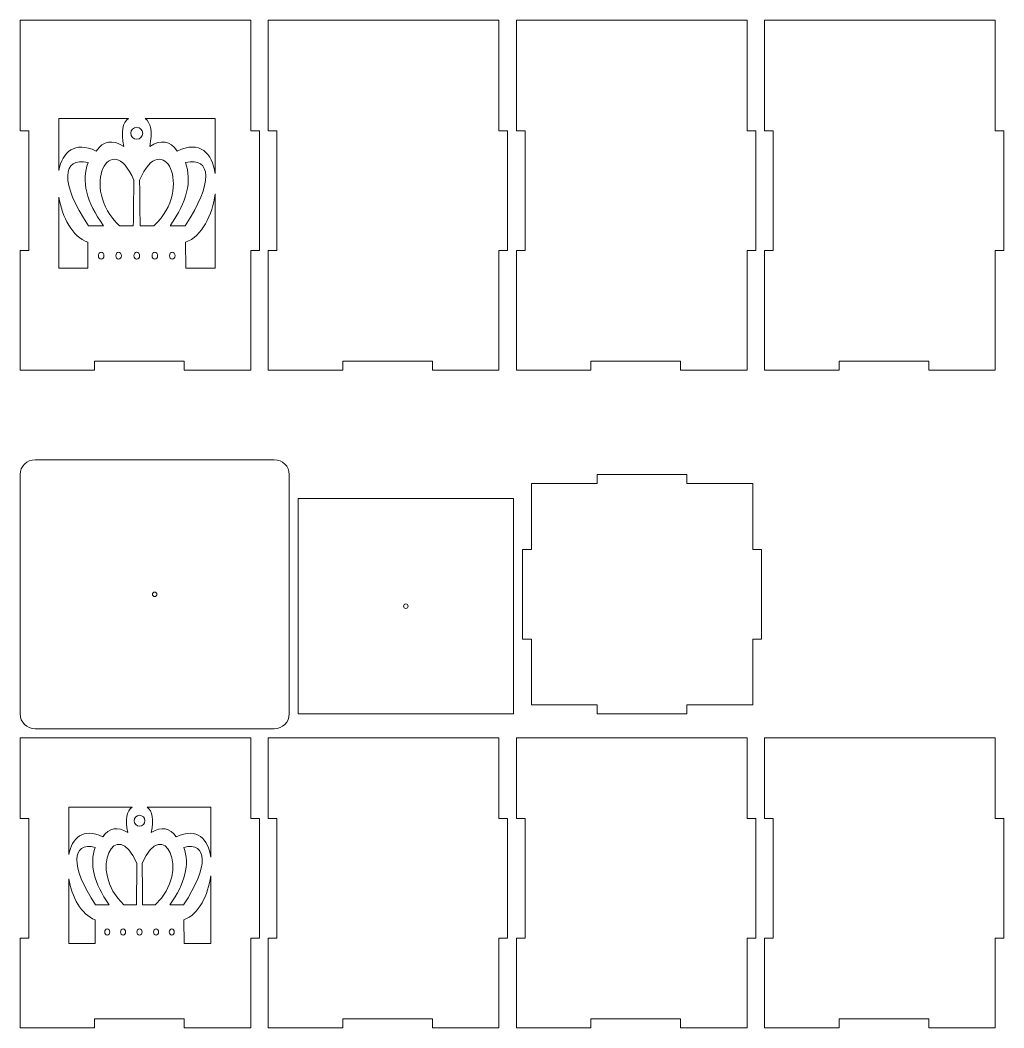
# Model space of a CAD drawing. Header units: millimetres. Extents: x -1460 to 1460, y -777 to 775.
# Drawn here: x 447.9 to 776.9, y 85.1 to 422.1 of the extents above; entities that cross this region are included whole.
import ezdxf

# ---------------------------------------------------------------- set-up
doc = ezdxf.new("R2010")
doc.units = ezdxf.units.MM
doc.header["$MEASUREMENT"] = 0
doc.layers.add('Camada 1', color=7, linetype='Continuous')

msp = doc.modelspace()

# ---------------------------------------------------------------- linework, layer by layer
at = {"layer": 'Camada 1', "color": 250, "lineweight": 20}
for points, knots in [([(447.8943, 305.1068), (447.8943, 305.1068), (472.7817, 305.1068), (472.7817, 305.1068), (472.7817, 305.1068), (472.7817, 305.1068), (472.7817, 308.1068), (472.7817, 308.1068), (472.7817, 308.1068), (472.7817, 308.1068), (502.7816, 308.1068), (502.7816, 308.1068), (502.7816, 308.1068), (502.7816, 308.1068), (502.7816, 305.1068), (502.7816, 305.1068), (502.7816, 305.1068), (502.7816, 305.1068), (525.0067, 305.1068), (525.0067, 305.1068), (525.0067, 305.1068), (525.0067, 305.1068), (525.0067, 345.1068), (525.0067, 345.1068), (525.0067, 345.1068), (525.0067, 345.1068), (527.8942, 345.1068), (527.8942, 345.1068), (527.8942, 345.1068), (527.8942, 345.1068), (527.8942, 385.1067), (527.8942, 385.1067), (527.8942, 385.1067), (527.8942, 385.1067), (525.0067, 385.1067), (525.0067, 385.1067), (525.0067, 385.1067), (525.0067, 385.1067), (525.0067, 422.1067), (525.0067, 422.1067), (525.0067, 422.1067), (525.0067, 422.1067), (447.8943, 422.1067), (447.8943, 422.1067), (447.8943, 422.1067), (447.8943, 422.1067), (447.8943, 385.1067), (447.8943, 385.1067), (447.8943, 385.1067), (447.8943, 385.1067), (450.7818, 385.1067), (450.7818, 385.1067), (450.7818, 385.1067), (450.7818, 385.1067), (450.7818, 345.1068), (450.7818, 345.1068), (450.7818, 345.1068), (450.7818, 345.1068), (447.8943, 345.1068), (447.8943, 345.1068), (447.8943, 345.1068), (447.8943, 345.1068), (447.8943, 305.1068), (447.8943, 305.1068)], [0, 0, 0, 0, 0.05882353, 0.05882353, 0.05882353, 0.05882353, 0.11764706, 0.11764706, 0.11764706, 0.11764706, 0.17647059, 0.17647059, 0.17647059, 0.17647059, 0.23529412, 0.23529412, 0.23529412, 0.23529412, 0.29411765, 0.29411765, 0.29411765, 0.29411765, 0.35294118, 0.35294118, 0.35294118, 0.35294118, 0.41176471, 0.41176471, 0.41176471, 0.41176471, 0.47058824, 0.47058824, 0.47058824, 0.47058824, 0.52941176, 0.52941176, 0.52941176, 0.52941176, 0.58823529, 0.58823529, 0.58823529, 0.58823529, 0.64705882, 0.64705882, 0.64705882, 0.64705882, 0.70588235, 0.70588235, 0.70588235, 0.70588235, 0.76470588, 0.76470588, 0.76470588, 0.76470588, 0.82352941, 0.82352941, 0.82352941, 0.82352941, 0.88235294, 0.88235294, 0.88235294, 0.88235294, 1, 1, 1, 1]), ([(530.8942, 305.1068), (530.8942, 305.1068), (555.7816, 305.1068), (555.7816, 305.1068), (555.7816, 305.1068), (555.7816, 305.1068), (555.7816, 308.1068), (555.7816, 308.1068), (555.7816, 308.1068), (555.7816, 308.1068), (585.7815, 308.1068), (585.7815, 308.1068), (585.7815, 308.1068), (585.7815, 308.1068), (585.7815, 305.1068), (585.7815, 305.1068), (585.7815, 305.1068), (585.7815, 305.1068), (608.0066, 305.1068), (608.0066, 305.1068), (608.0066, 305.1068), (608.0066, 305.1068), (608.0066, 345.1068), (608.0066, 345.1068), (608.0066, 345.1068), (608.0066, 345.1068), (610.8941, 345.1068), (610.8941, 345.1068), (610.8941, 345.1068), (610.8941, 345.1068), (610.8941, 385.1067), (610.8941, 385.1067), (610.8941, 385.1067), (610.8941, 385.1067), (608.0066, 385.1067), (608.0066, 385.1067), (608.0066, 385.1067), (608.0066, 385.1067), (608.0066, 422.1067), (608.0066, 422.1067), (608.0066, 422.1067), (608.0066, 422.1067), (530.8942, 422.1067), (530.8942, 422.1067), (530.8942, 422.1067), (530.8942, 422.1067), (530.8942, 385.1067), (530.8942, 385.1067), (530.8942, 385.1067), (530.8942, 385.1067), (533.7817, 385.1067), (533.7817, 385.1067), (533.7817, 385.1067), (533.7817, 385.1067), (533.7817, 345.1068), (533.7817, 345.1068), (533.7817, 345.1068), (533.7817, 345.1068), (530.8942, 345.1068), (530.8942, 345.1068), (530.8942, 345.1068), (530.8942, 345.1068), (530.8942, 305.1068), (530.8942, 305.1068)], [0, 0, 0, 0, 0.05882353, 0.05882353, 0.05882353, 0.05882353, 0.11764706, 0.11764706, 0.11764706, 0.11764706, 0.17647059, 0.17647059, 0.17647059, 0.17647059, 0.23529412, 0.23529412, 0.23529412, 0.23529412, 0.29411765, 0.29411765, 0.29411765, 0.29411765, 0.35294118, 0.35294118, 0.35294118, 0.35294118, 0.41176471, 0.41176471, 0.41176471, 0.41176471, 0.47058824, 0.47058824, 0.47058824, 0.47058824, 0.52941176, 0.52941176, 0.52941176, 0.52941176, 0.58823529, 0.58823529, 0.58823529, 0.58823529, 0.64705882, 0.64705882, 0.64705882, 0.64705882, 0.70588235, 0.70588235, 0.70588235, 0.70588235, 0.76470588, 0.76470588, 0.76470588, 0.76470588, 0.82352941, 0.82352941, 0.82352941, 0.82352941, 0.88235294, 0.88235294, 0.88235294, 0.88235294, 1, 1, 1, 1]), ([(613.8941, 305.1068), (613.8941, 305.1068), (638.7815, 305.1068), (638.7815, 305.1068), (638.7815, 305.1068), (638.7815, 305.1068), (638.7815, 308.1068), (638.7815, 308.1068), (638.7815, 308.1068), (638.7815, 308.1068), (668.7814, 308.1068), (668.7814, 308.1068), (668.7814, 308.1068), (668.7814, 308.1068), (668.7814, 305.1068), (668.7814, 305.1068), (668.7814, 305.1068), (668.7814, 305.1068), (691.0065, 305.1068), (691.0065, 305.1068), (691.0065, 305.1068), (691.0065, 305.1068), (691.0065, 345.1068), (691.0065, 345.1068), (691.0065, 345.1068), (691.0065, 345.1068), (693.894, 345.1068), (693.894, 345.1068), (693.894, 345.1068), (693.894, 345.1068), (693.894, 385.1067), (693.894, 385.1067), (693.894, 385.1067), (693.894, 385.1067), (691.0065, 385.1067), (691.0065, 385.1067), (691.0065, 385.1067), (691.0065, 385.1067), (691.0065, 422.1067), (691.0065, 422.1067), (691.0065, 422.1067), (691.0065, 422.1067), (613.8941, 422.1067), (613.8941, 422.1067), (613.8941, 422.1067), (613.8941, 422.1067), (613.8941, 385.1067), (613.8941, 385.1067), (613.8941, 385.1067), (613.8941, 385.1067), (616.7816, 385.1067), (616.7816, 385.1067), (616.7816, 385.1067), (616.7816, 385.1067), (616.7816, 345.1068), (616.7816, 345.1068), (616.7816, 345.1068), (616.7816, 345.1068), (613.8941, 345.1068), (613.8941, 345.1068), (613.8941, 345.1068), (613.8941, 345.1068), (613.8941, 305.1068), (613.8941, 305.1068)], [0, 0, 0, 0, 0.05882353, 0.05882353, 0.05882353, 0.05882353, 0.11764706, 0.11764706, 0.11764706, 0.11764706, 0.17647059, 0.17647059, 0.17647059, 0.17647059, 0.23529412, 0.23529412, 0.23529412, 0.23529412, 0.29411765, 0.29411765, 0.29411765, 0.29411765, 0.35294118, 0.35294118, 0.35294118, 0.35294118, 0.41176471, 0.41176471, 0.41176471, 0.41176471, 0.47058824, 0.47058824, 0.47058824, 0.47058824, 0.52941176, 0.52941176, 0.52941176, 0.52941176, 0.58823529, 0.58823529, 0.58823529, 0.58823529, 0.64705882, 0.64705882, 0.64705882, 0.64705882, 0.70588235, 0.70588235, 0.70588235, 0.70588235, 0.76470588, 0.76470588, 0.76470588, 0.76470588, 0.82352941, 0.82352941, 0.82352941, 0.82352941, 0.88235294, 0.88235294, 0.88235294, 0.88235294, 1, 1, 1, 1]), ([(696.894, 305.1068), (696.894, 305.1068), (721.7814, 305.1068), (721.7814, 305.1068), (721.7814, 305.1068), (721.7814, 305.1068), (721.7814, 308.1068), (721.7814, 308.1068), (721.7814, 308.1068), (721.7814, 308.1068), (751.7813, 308.1068), (751.7813, 308.1068), (751.7813, 308.1068), (751.7813, 308.1068), (751.7813, 305.1068), (751.7813, 305.1068), (751.7813, 305.1068), (751.7813, 305.1068), (774.0064, 305.1068), (774.0064, 305.1068), (774.0064, 305.1068), (774.0064, 305.1068), (774.0064, 345.1068), (774.0064, 345.1068), (774.0064, 345.1068), (774.0064, 345.1068), (776.8939, 345.1068), (776.8939, 345.1068), (776.8939, 345.1068), (776.8939, 345.1068), (776.8939, 385.1067), (776.8939, 385.1067), (776.8939, 385.1067), (776.8939, 385.1067), (774.0064, 385.1067), (774.0064, 385.1067), (774.0064, 385.1067), (774.0064, 385.1067), (774.0064, 422.1067), (774.0064, 422.1067), (774.0064, 422.1067), (774.0064, 422.1067), (696.894, 422.1067), (696.894, 422.1067), (696.894, 422.1067), (696.894, 422.1067), (696.894, 385.1067), (696.894, 385.1067), (696.894, 385.1067), (696.894, 385.1067), (699.7815, 385.1067), (699.7815, 385.1067), (699.7815, 385.1067), (699.7815, 385.1067), (699.7815, 345.1068), (699.7815, 345.1068), (699.7815, 345.1068), (699.7815, 345.1068), (696.894, 345.1068), (696.894, 345.1068), (696.894, 345.1068), (696.894, 345.1068), (696.894, 305.1068), (696.894, 305.1068)], [0, 0, 0, 0, 0.05882353, 0.05882353, 0.05882353, 0.05882353, 0.11764706, 0.11764706, 0.11764706, 0.11764706, 0.17647059, 0.17647059, 0.17647059, 0.17647059, 0.23529412, 0.23529412, 0.23529412, 0.23529412, 0.29411765, 0.29411765, 0.29411765, 0.29411765, 0.35294118, 0.35294118, 0.35294118, 0.35294118, 0.41176471, 0.41176471, 0.41176471, 0.41176471, 0.47058824, 0.47058824, 0.47058824, 0.47058824, 0.52941176, 0.52941176, 0.52941176, 0.52941176, 0.58823529, 0.58823529, 0.58823529, 0.58823529, 0.64705882, 0.64705882, 0.64705882, 0.64705882, 0.70588235, 0.70588235, 0.70588235, 0.70588235, 0.76470588, 0.76470588, 0.76470588, 0.76470588, 0.82352941, 0.82352941, 0.82352941, 0.82352941, 0.88235294, 0.88235294, 0.88235294, 0.88235294, 1, 1, 1, 1]), ([(473.3564, 378.3334), (466.0164, 381.8595), (462.0334, 377.9398), (460.836, 371.837), (460.836, 371.837), (460.836, 371.837), (460.836, 389.2115), (460.836, 389.2115), (460.836, 389.2115), (460.836, 389.2115), (484.1128, 389.2115), (484.1128, 389.2115), (484.1128, 389.2115), (482.1173, 387.8424), (481.5776, 384.7484), (482.5423, 379.8925), (482.5423, 379.8925), (478.7681, 382.2792), (475.7061, 381.7595), (473.3564, 378.3334)], [0, 0, 0, 0, 0.16666667, 0.16666667, 0.16666667, 0.16666667, 0.33333333, 0.33333333, 0.33333333, 0.33333333, 0.5, 0.5, 0.5, 0.5, 0.66666667, 0.66666667, 0.66666667, 0.66666667, 1, 1, 1, 1]), ([(500.4084, 378.3334), (498.0587, 381.7595), (494.9967, 382.2792), (491.2225, 379.8925), (491.2225, 379.8925), (492.1872, 384.7484), (491.6475, 387.8424), (489.6519, 389.2115), (489.6519, 389.2115), (489.6519, 389.2115), (513.0936, 389.2115), (513.0936, 389.2115), (513.0936, 389.2115), (513.0936, 389.2115), (513.0936, 370.8733), (513.0936, 370.8733), (513.0936, 370.8733), (512.1365, 377.5153), (508.1284, 382.0421), (500.4084, 378.3334)], [0, 0, 0, 0, 0.16666667, 0.16666667, 0.16666667, 0.16666667, 0.33333333, 0.33333333, 0.33333333, 0.33333333, 0.5, 0.5, 0.5, 0.5, 0.66666667, 0.66666667, 0.66666667, 0.66666667, 1, 1, 1, 1]), ([(485.7443, 353.3437), (482.4269, 353.3441), (480.8869, 353.3442), (481.1245, 353.3442), (481.1245, 353.3442), (467.474, 366.0362), (478.3584, 386.4962), (485.9321, 368.5999), (485.9321, 368.5999), (485.8051, 358.1914), (485.7443, 353.8426), (485.7443, 353.3437)], [0, 0, 0, 0, 0.25, 0.25, 0.25, 0.25, 0.5, 0.5, 0.5, 0.5, 1, 1, 1, 1]), ([(486.8823, 382.2896), (485.7797, 382.2915), (484.8867, 383.1858), (484.8867, 384.2888), (484.8867, 384.2888), (484.8867, 385.3918), (485.7797, 386.2862), (486.8825, 386.2881), (486.8825, 386.2881), (487.9851, 386.2862), (488.8781, 385.3918), (488.8781, 384.2888), (488.8781, 384.2888), (488.8781, 383.1858), (487.9851, 382.2915), (486.8823, 382.2896)], [0, 0, 0, 0, 0.2, 0.2, 0.2, 0.2, 0.4, 0.4, 0.4, 0.4, 0.6, 0.6, 0.6, 0.6, 1, 1, 1, 1]), ([(487.8327, 368.5999), (495.4064, 386.4962), (506.2908, 366.0362), (492.6403, 353.3442), (492.6403, 353.3442), (492.8779, 353.3442), (491.3379, 353.3441), (488.0205, 353.3437), (488.0205, 353.3437), (488.0205, 353.8426), (487.9597, 358.1914), (487.8327, 368.5999)], [0, 0, 0, 0, 0.25, 0.25, 0.25, 0.25, 0.5, 0.5, 0.5, 0.5, 1, 1, 1, 1]), ([(470.6058, 374.4779), (468.3337, 368.3203), (470.0471, 361.2836), (475.7459, 353.3678), (475.7459, 353.3678), (475.7459, 353.3678), (470.701, 353.3437), (470.701, 353.3437), (470.701, 353.3437), (461.1999, 367.5638), (461.8346, 376.5603), (470.6058, 374.4779)], [0, 0, 0, 0, 0.25, 0.25, 0.25, 0.25, 0.5, 0.5, 0.5, 0.5, 1, 1, 1, 1]), ([(503.0638, 353.3437), (503.0638, 353.3437), (498.0189, 353.3678), (498.0189, 353.3678), (498.0189, 353.3678), (503.7177, 361.2836), (505.4311, 368.3203), (503.159, 374.4779), (503.159, 374.4779), (511.9302, 376.5603), (512.5649, 367.5638), (503.0638, 353.3437)], [0, 0, 0, 0, 0.25, 0.25, 0.25, 0.25, 0.5, 0.5, 0.5, 0.5, 1, 1, 1, 1]), ([(503.2589, 339.1357), (503.2589, 339.1357), (503.2163, 347.8219), (503.2163, 347.8219), (503.2163, 347.8219), (508.7175, 349.8034), (512.2008, 356.9818), (513.0936, 364.0226), (513.0936, 364.0226), (513.0936, 364.0226), (513.0936, 339.1357), (513.0936, 339.1357), (513.0936, 339.1357), (513.0936, 339.1357), (503.2589, 339.1357), (503.2589, 339.1357)], [0, 0, 0, 0, 0.2, 0.2, 0.2, 0.2, 0.4, 0.4, 0.4, 0.4, 0.6, 0.6, 0.6, 0.6, 1, 1, 1, 1]), ([(470.5485, 347.8219), (470.5485, 347.8219), (470.5059, 339.1357), (470.5059, 339.1357), (470.5059, 339.1357), (470.5059, 339.1357), (460.836, 339.1357), (460.836, 339.1357), (460.836, 339.1357), (460.836, 339.1357), (460.836, 362.9046), (460.836, 362.9046), (460.836, 362.9046), (461.9392, 356.2373), (465.3384, 349.6985), (470.5485, 347.8219)], [0, 0, 0, 0, 0.2, 0.2, 0.2, 0.2, 0.4, 0.4, 0.4, 0.4, 0.6, 0.6, 0.6, 0.6, 1, 1, 1, 1]), ([(475.9358, 343.3305), (475.9358, 342.6995), (475.5202, 342.1881), (475.0076, 342.1881), (475.0076, 342.1881), (474.4949, 342.1881), (474.0794, 342.6995), (474.0794, 343.3305), (474.0794, 343.3305), (474.0794, 343.9614), (474.4949, 344.4728), (475.0076, 344.4728), (475.0076, 344.4728), (475.5202, 344.4728), (475.9358, 343.9614), (475.9358, 343.3305)], [0, 0, 0, 0, 0.2, 0.2, 0.2, 0.2, 0.4, 0.4, 0.4, 0.4, 0.6, 0.6, 0.6, 0.6, 1, 1, 1, 1]), ([(481.743, 343.3305), (481.743, 342.6995), (481.3274, 342.1881), (480.8148, 342.1881), (480.8148, 342.1881), (480.3021, 342.1881), (479.8866, 342.6995), (479.8866, 343.3305), (479.8866, 343.3305), (479.8866, 343.9614), (480.3021, 344.4728), (480.8148, 344.4728), (480.8148, 344.4728), (481.3274, 344.4728), (481.743, 343.9614), (481.743, 343.3305)], [0, 0, 0, 0, 0.2, 0.2, 0.2, 0.2, 0.4, 0.4, 0.4, 0.4, 0.6, 0.6, 0.6, 0.6, 1, 1, 1, 1]), ([(486.9124, 344.4728), (487.4251, 344.4728), (487.8406, 343.9614), (487.8406, 343.3305), (487.8406, 343.3305), (487.8406, 342.6995), (487.4251, 342.1881), (486.9124, 342.1881), (486.9124, 342.1881), (486.9124, 342.1881), (486.8823, 342.1887), (486.8823, 342.1887), (486.8823, 342.1887), (486.8823, 342.1887), (486.8524, 342.1881), (486.8524, 342.1881), (486.8524, 342.1881), (486.3397, 342.1881), (485.9242, 342.6995), (485.9242, 343.3305), (485.9242, 343.3305), (485.9242, 343.9614), (486.3397, 344.4728), (486.8524, 344.4728), (486.8524, 344.4728), (486.8524, 344.4728), (486.8825, 344.4722), (486.8825, 344.4722), (486.8825, 344.4722), (486.8825, 344.4722), (486.9124, 344.4728), (486.9124, 344.4728)], [0, 0, 0, 0, 0.11111111, 0.11111111, 0.11111111, 0.11111111, 0.22222222, 0.22222222, 0.22222222, 0.22222222, 0.33333333, 0.33333333, 0.33333333, 0.33333333, 0.44444444, 0.44444444, 0.44444444, 0.44444444, 0.55555556, 0.55555556, 0.55555556, 0.55555556, 0.66666667, 0.66666667, 0.66666667, 0.66666667, 0.77777778, 0.77777778, 0.77777778, 0.77777778, 1, 1, 1, 1]), ([(493.8782, 343.3305), (493.8782, 342.6995), (493.4627, 342.1881), (492.95, 342.1881), (492.95, 342.1881), (492.4374, 342.1881), (492.0218, 342.6995), (492.0218, 343.3305), (492.0218, 343.3305), (492.0218, 343.9614), (492.4374, 344.4728), (492.95, 344.4728), (492.95, 344.4728), (493.4627, 344.4728), (493.8782, 343.9614), (493.8782, 343.3305)], [0, 0, 0, 0, 0.2, 0.2, 0.2, 0.2, 0.4, 0.4, 0.4, 0.4, 0.6, 0.6, 0.6, 0.6, 1, 1, 1, 1]), ([(498.7572, 342.1881), (498.2446, 342.1881), (497.829, 342.6995), (497.829, 343.3305), (497.829, 343.3305), (497.829, 343.9614), (498.2446, 344.4728), (498.7572, 344.4728), (498.7572, 344.4728), (499.2699, 344.4728), (499.6854, 343.9614), (499.6854, 343.3305), (499.6854, 343.3305), (499.6854, 342.6995), (499.2699, 342.1881), (498.7572, 342.1881)], [0, 0, 0, 0, 0.2, 0.2, 0.2, 0.2, 0.4, 0.4, 0.4, 0.4, 0.6, 0.6, 0.6, 0.6, 1, 1, 1, 1]), ([(452.8942, 275.1068), (452.8942, 275.1068), (532.8944, 275.1068), (532.8944, 275.1068), (532.8944, 275.1068), (535.6443, 275.1068), (537.8943, 272.8568), (537.8943, 270.1069), (537.8943, 270.1069), (537.8943, 270.1069), (537.8943, 190.1067), (537.8943, 190.1067), (537.8943, 190.1067), (537.8943, 187.3568), (535.6443, 185.1068), (532.8944, 185.1068), (532.8944, 185.1068), (532.8944, 185.1068), (452.8942, 185.1068), (452.8942, 185.1068), (452.8942, 185.1068), (450.1443, 185.1068), (447.8943, 187.3568), (447.8943, 190.1067), (447.8943, 190.1067), (447.8943, 190.1067), (447.8943, 270.1069), (447.8943, 270.1069), (447.8943, 270.1069), (447.8943, 272.8568), (450.1443, 275.1068), (452.8942, 275.1068)], [0, 0, 0, 0, 0.11111111, 0.11111111, 0.11111111, 0.11111111, 0.22222222, 0.22222222, 0.22222222, 0.22222222, 0.33333333, 0.33333333, 0.33333333, 0.33333333, 0.44444444, 0.44444444, 0.44444444, 0.44444444, 0.55555556, 0.55555556, 0.55555556, 0.55555556, 0.66666667, 0.66666667, 0.66666667, 0.66666667, 0.77777778, 0.77777778, 0.77777778, 0.77777778, 1, 1, 1, 1]), ([(618.8943, 267.1067), (618.8943, 267.1067), (640.8942, 267.1067), (640.8942, 267.1067), (640.8942, 267.1067), (640.8942, 267.1067), (640.8942, 270.1067), (640.8942, 270.1067), (640.8942, 270.1067), (640.8942, 270.1067), (670.8942, 270.1067), (670.8942, 270.1067), (670.8942, 270.1067), (670.8942, 270.1067), (670.8942, 267.1067), (670.8942, 267.1067), (670.8942, 267.1067), (670.8942, 267.1067), (692.8943, 267.1067), (692.8943, 267.1067), (692.8943, 267.1067), (692.8943, 267.1067), (692.8943, 245.1068), (692.8943, 245.1068), (692.8943, 245.1068), (692.8943, 245.1068), (695.8943, 245.1068), (695.8943, 245.1068), (695.8943, 245.1068), (695.8943, 245.1068), (695.8943, 215.1068), (695.8943, 215.1068), (695.8943, 215.1068), (695.8943, 215.1068), (692.8943, 215.1068), (692.8943, 215.1068), (692.8943, 215.1068), (692.8943, 215.1068), (692.8943, 193.1067), (692.8943, 193.1067), (692.8943, 193.1067), (692.8943, 193.1067), (670.8944, 193.1067), (670.8944, 193.1067), (670.8944, 193.1067), (670.8944, 193.1067), (670.8944, 190.1067), (670.8944, 190.1067), (670.8944, 190.1067), (670.8944, 190.1067), (640.8944, 190.1067), (640.8944, 190.1067), (640.8944, 190.1067), (640.8944, 190.1067), (640.8944, 193.1067), (640.8944, 193.1067), (640.8944, 193.1067), (640.8944, 193.1067), (618.8943, 193.1067), (618.8943, 193.1067), (618.8943, 193.1067), (618.8943, 193.1067), (618.8943, 215.1066), (618.8943, 215.1066), (618.8943, 215.1066), (618.8943, 215.1066), (615.8943, 215.1066), (615.8943, 215.1066), (615.8943, 215.1066), (615.8943, 215.1066), (615.8943, 245.1066), (615.8943, 245.1066), (615.8943, 245.1066), (615.8943, 245.1066), (618.8943, 245.1066), (618.8943, 245.1066), (618.8943, 245.1066), (618.8943, 245.1066), (618.8943, 267.1067), (618.8943, 267.1067)], [0, 0, 0, 0, 0.04761905, 0.04761905, 0.04761905, 0.04761905, 0.0952381, 0.0952381, 0.0952381, 0.0952381, 0.14285714, 0.14285714, 0.14285714, 0.14285714, 0.19047619, 0.19047619, 0.19047619, 0.19047619, 0.23809524, 0.23809524, 0.23809524, 0.23809524, 0.28571429, 0.28571429, 0.28571429, 0.28571429, 0.33333333, 0.33333333, 0.33333333, 0.33333333, 0.38095238, 0.38095238, 0.38095238, 0.38095238, 0.42857143, 0.42857143, 0.42857143, 0.42857143, 0.47619048, 0.47619048, 0.47619048, 0.47619048, 0.52380952, 0.52380952, 0.52380952, 0.52380952, 0.57142857, 0.57142857, 0.57142857, 0.57142857, 0.61904762, 0.61904762, 0.61904762, 0.61904762, 0.66666667, 0.66666667, 0.66666667, 0.66666667, 0.71428571, 0.71428571, 0.71428571, 0.71428571, 0.76190476, 0.76190476, 0.76190476, 0.76190476, 0.80952381, 0.80952381, 0.80952381, 0.80952381, 0.85714286, 0.85714286, 0.85714286, 0.85714286, 0.9047619, 0.9047619, 0.9047619, 0.9047619, 1, 1, 1, 1]), ([(540.8943, 262.1067), (540.8943, 262.1067), (612.8943, 262.1067), (612.8943, 262.1067), (612.8943, 262.1067), (612.8943, 262.1067), (612.8943, 190.1067), (612.8943, 190.1067), (612.8943, 190.1067), (612.8943, 190.1067), (540.8943, 190.1067), (540.8943, 190.1067), (540.8943, 190.1067), (540.8943, 190.1067), (540.8943, 262.1067), (540.8943, 262.1067)], [0, 0, 0, 0, 0.2, 0.2, 0.2, 0.2, 0.4, 0.4, 0.4, 0.4, 0.6, 0.6, 0.6, 0.6, 1, 1, 1, 1]), ([(492.8943, 230.8568), (493.3085, 230.8568), (493.6443, 230.521), (493.6443, 230.1068), (493.6443, 230.1068), (493.6443, 229.6926), (493.3085, 229.3568), (492.8943, 229.3568), (492.8943, 229.3568), (492.4801, 229.3568), (492.1443, 229.6926), (492.1443, 230.1068), (492.1443, 230.1068), (492.1443, 230.521), (492.4801, 230.8568), (492.8943, 230.8568)], [0, 0, 0, 0, 0.2, 0.2, 0.2, 0.2, 0.4, 0.4, 0.4, 0.4, 0.6, 0.6, 0.6, 0.6, 1, 1, 1, 1]), ([(576.8943, 226.8567), (577.3085, 226.8567), (577.6443, 226.5209), (577.6443, 226.1067), (577.6443, 226.1067), (577.6443, 225.6925), (577.3085, 225.3567), (576.8943, 225.3567), (576.8943, 225.3567), (576.4801, 225.3567), (576.1443, 225.6925), (576.1443, 226.1067), (576.1443, 226.1067), (576.1443, 226.5209), (576.4801, 226.8567), (576.8943, 226.8567)], [0, 0, 0, 0, 0.2, 0.2, 0.2, 0.2, 0.4, 0.4, 0.4, 0.4, 0.6, 0.6, 0.6, 0.6, 1, 1, 1, 1]), ([(472.7817, 88.1069), (472.7817, 88.1069), (502.7816, 88.1069), (502.7816, 88.1069), (502.7816, 88.1069), (502.7816, 88.1069), (502.7816, 85.1069), (502.7816, 85.1069), (502.7816, 85.1069), (502.7816, 85.1069), (525.0067, 85.1069), (525.0067, 85.1069), (525.0067, 85.1069), (525.0067, 85.1069), (525.0067, 115.1069), (525.0067, 115.1069), (525.0067, 115.1069), (525.0067, 115.1069), (527.8942, 115.1069), (527.8942, 115.1069), (527.8942, 115.1069), (527.8942, 115.1069), (527.8942, 155.1068), (527.8942, 155.1068), (527.8942, 155.1068), (527.8942, 155.1068), (525.0067, 155.1068), (525.0067, 155.1068), (525.0067, 155.1068), (525.0067, 155.1068), (525.0067, 182.1068), (525.0067, 182.1068), (525.0067, 182.1068), (525.0067, 182.1068), (447.8943, 182.1068), (447.8943, 182.1068), (447.8943, 182.1068), (447.8943, 182.1068), (447.8943, 155.1068), (447.8943, 155.1068), (447.8943, 155.1068), (447.8943, 155.1068), (450.7818, 155.1068), (450.7818, 155.1068), (450.7818, 155.1068), (450.7818, 155.1068), (450.7818, 115.1069), (450.7818, 115.1069), (450.7818, 115.1069), (450.7818, 115.1069), (447.8943, 115.1069), (447.8943, 115.1069), (447.8943, 115.1069), (447.8943, 115.1069), (447.8943, 85.1069), (447.8943, 85.1069), (447.8943, 85.1069), (447.8943, 85.1069), (472.7817, 85.1069), (472.7817, 85.1069), (472.7817, 85.1069), (472.7817, 85.1069), (472.7817, 88.1069), (472.7817, 88.1069)], [0, 0, 0, 0, 0.05882353, 0.05882353, 0.05882353, 0.05882353, 0.11764706, 0.11764706, 0.11764706, 0.11764706, 0.17647059, 0.17647059, 0.17647059, 0.17647059, 0.23529412, 0.23529412, 0.23529412, 0.23529412, 0.29411765, 0.29411765, 0.29411765, 0.29411765, 0.35294118, 0.35294118, 0.35294118, 0.35294118, 0.41176471, 0.41176471, 0.41176471, 0.41176471, 0.47058824, 0.47058824, 0.47058824, 0.47058824, 0.52941176, 0.52941176, 0.52941176, 0.52941176, 0.58823529, 0.58823529, 0.58823529, 0.58823529, 0.64705882, 0.64705882, 0.64705882, 0.64705882, 0.70588235, 0.70588235, 0.70588235, 0.70588235, 0.76470588, 0.76470588, 0.76470588, 0.76470588, 0.82352941, 0.82352941, 0.82352941, 0.82352941, 0.88235294, 0.88235294, 0.88235294, 0.88235294, 1, 1, 1, 1]), ([(555.7816, 88.1069), (555.7816, 88.1069), (585.7815, 88.1069), (585.7815, 88.1069), (585.7815, 88.1069), (585.7815, 88.1069), (585.7815, 85.1069), (585.7815, 85.1069), (585.7815, 85.1069), (585.7815, 85.1069), (608.0066, 85.1069), (608.0066, 85.1069), (608.0066, 85.1069), (608.0066, 85.1069), (608.0066, 115.1069), (608.0066, 115.1069), (608.0066, 115.1069), (608.0066, 115.1069), (610.8941, 115.1069), (610.8941, 115.1069), (610.8941, 115.1069), (610.8941, 115.1069), (610.8941, 155.1068), (610.8941, 155.1068), (610.8941, 155.1068), (610.8941, 155.1068), (608.0066, 155.1068), (608.0066, 155.1068), (608.0066, 155.1068), (608.0066, 155.1068), (608.0066, 182.1068), (608.0066, 182.1068), (608.0066, 182.1068), (608.0066, 182.1068), (530.8942, 182.1068), (530.8942, 182.1068), (530.8942, 182.1068), (530.8942, 182.1068), (530.8942, 155.1068), (530.8942, 155.1068), (530.8942, 155.1068), (530.8942, 155.1068), (533.7817, 155.1068), (533.7817, 155.1068), (533.7817, 155.1068), (533.7817, 155.1068), (533.7817, 115.1069), (533.7817, 115.1069), (533.7817, 115.1069), (533.7817, 115.1069), (530.8942, 115.1069), (530.8942, 115.1069), (530.8942, 115.1069), (530.8942, 115.1069), (530.8942, 85.1069), (530.8942, 85.1069), (530.8942, 85.1069), (530.8942, 85.1069), (555.7816, 85.1069), (555.7816, 85.1069), (555.7816, 85.1069), (555.7816, 85.1069), (555.7816, 88.1069), (555.7816, 88.1069)], [0, 0, 0, 0, 0.05882353, 0.05882353, 0.05882353, 0.05882353, 0.11764706, 0.11764706, 0.11764706, 0.11764706, 0.17647059, 0.17647059, 0.17647059, 0.17647059, 0.23529412, 0.23529412, 0.23529412, 0.23529412, 0.29411765, 0.29411765, 0.29411765, 0.29411765, 0.35294118, 0.35294118, 0.35294118, 0.35294118, 0.41176471, 0.41176471, 0.41176471, 0.41176471, 0.47058824, 0.47058824, 0.47058824, 0.47058824, 0.52941176, 0.52941176, 0.52941176, 0.52941176, 0.58823529, 0.58823529, 0.58823529, 0.58823529, 0.64705882, 0.64705882, 0.64705882, 0.64705882, 0.70588235, 0.70588235, 0.70588235, 0.70588235, 0.76470588, 0.76470588, 0.76470588, 0.76470588, 0.82352941, 0.82352941, 0.82352941, 0.82352941, 0.88235294, 0.88235294, 0.88235294, 0.88235294, 1, 1, 1, 1]), ([(638.7815, 88.1069), (638.7815, 88.1069), (668.7814, 88.1069), (668.7814, 88.1069), (668.7814, 88.1069), (668.7814, 88.1069), (668.7814, 85.1069), (668.7814, 85.1069), (668.7814, 85.1069), (668.7814, 85.1069), (691.0065, 85.1069), (691.0065, 85.1069), (691.0065, 85.1069), (691.0065, 85.1069), (691.0065, 115.1069), (691.0065, 115.1069), (691.0065, 115.1069), (691.0065, 115.1069), (693.894, 115.1069), (693.894, 115.1069), (693.894, 115.1069), (693.894, 115.1069), (693.894, 155.1068), (693.894, 155.1068), (693.894, 155.1068), (693.894, 155.1068), (691.0065, 155.1068), (691.0065, 155.1068), (691.0065, 155.1068), (691.0065, 155.1068), (691.0065, 182.1068), (691.0065, 182.1068), (691.0065, 182.1068), (691.0065, 182.1068), (613.8941, 182.1068), (613.8941, 182.1068), (613.8941, 182.1068), (613.8941, 182.1068), (613.8941, 155.1068), (613.8941, 155.1068), (613.8941, 155.1068), (613.8941, 155.1068), (616.7816, 155.1068), (616.7816, 155.1068), (616.7816, 155.1068), (616.7816, 155.1068), (616.7816, 115.1069), (616.7816, 115.1069), (616.7816, 115.1069), (616.7816, 115.1069), (613.8941, 115.1069), (613.8941, 115.1069), (613.8941, 115.1069), (613.8941, 115.1069), (613.8941, 85.1069), (613.8941, 85.1069), (613.8941, 85.1069), (613.8941, 85.1069), (638.7815, 85.1069), (638.7815, 85.1069), (638.7815, 85.1069), (638.7815, 85.1069), (638.7815, 88.1069), (638.7815, 88.1069)], [0, 0, 0, 0, 0.05882353, 0.05882353, 0.05882353, 0.05882353, 0.11764706, 0.11764706, 0.11764706, 0.11764706, 0.17647059, 0.17647059, 0.17647059, 0.17647059, 0.23529412, 0.23529412, 0.23529412, 0.23529412, 0.29411765, 0.29411765, 0.29411765, 0.29411765, 0.35294118, 0.35294118, 0.35294118, 0.35294118, 0.41176471, 0.41176471, 0.41176471, 0.41176471, 0.47058824, 0.47058824, 0.47058824, 0.47058824, 0.52941176, 0.52941176, 0.52941176, 0.52941176, 0.58823529, 0.58823529, 0.58823529, 0.58823529, 0.64705882, 0.64705882, 0.64705882, 0.64705882, 0.70588235, 0.70588235, 0.70588235, 0.70588235, 0.76470588, 0.76470588, 0.76470588, 0.76470588, 0.82352941, 0.82352941, 0.82352941, 0.82352941, 0.88235294, 0.88235294, 0.88235294, 0.88235294, 1, 1, 1, 1]), ([(721.7814, 88.1069), (721.7814, 88.1069), (751.7813, 88.1069), (751.7813, 88.1069), (751.7813, 88.1069), (751.7813, 88.1069), (751.7813, 85.1069), (751.7813, 85.1069), (751.7813, 85.1069), (751.7813, 85.1069), (774.0064, 85.1069), (774.0064, 85.1069), (774.0064, 85.1069), (774.0064, 85.1069), (774.0064, 115.1069), (774.0064, 115.1069), (774.0064, 115.1069), (774.0064, 115.1069), (776.8939, 115.1069), (776.8939, 115.1069), (776.8939, 115.1069), (776.8939, 115.1069), (776.8939, 155.1068), (776.8939, 155.1068), (776.8939, 155.1068), (776.8939, 155.1068), (774.0064, 155.1068), (774.0064, 155.1068), (774.0064, 155.1068), (774.0064, 155.1068), (774.0064, 182.1068), (774.0064, 182.1068), (774.0064, 182.1068), (774.0064, 182.1068), (696.894, 182.1068), (696.894, 182.1068), (696.894, 182.1068), (696.894, 182.1068), (696.894, 155.1068), (696.894, 155.1068), (696.894, 155.1068), (696.894, 155.1068), (699.7815, 155.1068), (699.7815, 155.1068), (699.7815, 155.1068), (699.7815, 155.1068), (699.7815, 115.1069), (699.7815, 115.1069), (699.7815, 115.1069), (699.7815, 115.1069), (696.894, 115.1069), (696.894, 115.1069), (696.894, 115.1069), (696.894, 115.1069), (696.894, 85.1069), (696.894, 85.1069), (696.894, 85.1069), (696.894, 85.1069), (721.7814, 85.1069), (721.7814, 85.1069), (721.7814, 85.1069), (721.7814, 85.1069), (721.7814, 88.1069), (721.7814, 88.1069)], [0, 0, 0, 0, 0.05882353, 0.05882353, 0.05882353, 0.05882353, 0.11764706, 0.11764706, 0.11764706, 0.11764706, 0.17647059, 0.17647059, 0.17647059, 0.17647059, 0.23529412, 0.23529412, 0.23529412, 0.23529412, 0.29411765, 0.29411765, 0.29411765, 0.29411765, 0.35294118, 0.35294118, 0.35294118, 0.35294118, 0.41176471, 0.41176471, 0.41176471, 0.41176471, 0.47058824, 0.47058824, 0.47058824, 0.47058824, 0.52941176, 0.52941176, 0.52941176, 0.52941176, 0.58823529, 0.58823529, 0.58823529, 0.58823529, 0.64705882, 0.64705882, 0.64705882, 0.64705882, 0.70588235, 0.70588235, 0.70588235, 0.70588235, 0.76470588, 0.76470588, 0.76470588, 0.76470588, 0.82352941, 0.82352941, 0.82352941, 0.82352941, 0.88235294, 0.88235294, 0.88235294, 0.88235294, 1, 1, 1, 1]), ([(475.5281, 148.974), (468.8583, 152.1782), (465.2389, 148.6164), (464.1507, 143.0708), (464.1507, 143.0708), (464.1507, 143.0708), (464.1507, 158.859), (464.1507, 158.859), (464.1507, 158.859), (464.1507, 158.859), (485.3027, 158.859), (485.3027, 158.859), (485.3027, 158.859), (483.4894, 157.6149), (482.9988, 154.8033), (483.8754, 150.3907), (483.8754, 150.3907), (480.4458, 152.5595), (477.6633, 152.0873), (475.5281, 148.974)], [0, 0, 0, 0, 0.16666667, 0.16666667, 0.16666667, 0.16666667, 0.33333333, 0.33333333, 0.33333333, 0.33333333, 0.5, 0.5, 0.5, 0.5, 0.66666667, 0.66666667, 0.66666667, 0.66666667, 1, 1, 1, 1]), ([(511.6376, 142.1952), (510.7678, 148.2307), (507.1256, 152.344), (500.1105, 148.974), (500.1105, 148.974), (497.9753, 152.0873), (495.1928, 152.5595), (491.7632, 150.3907), (491.7632, 150.3907), (492.6398, 154.8033), (492.1492, 157.6149), (490.3358, 158.859), (490.3358, 158.859), (490.3358, 158.859), (511.6376, 158.859), (511.6376, 158.859), (511.6376, 158.859), (511.6376, 158.859), (511.6376, 142.1952), (511.6376, 142.1952)], [0, 0, 0, 0, 0.16666667, 0.16666667, 0.16666667, 0.16666667, 0.33333333, 0.33333333, 0.33333333, 0.33333333, 0.5, 0.5, 0.5, 0.5, 0.66666667, 0.66666667, 0.66666667, 0.66666667, 1, 1, 1, 1]), ([(486.9558, 140.1291), (486.8403, 130.6708), (486.7851, 126.719), (486.7851, 126.2656), (486.7851, 126.2656), (483.7706, 126.266), (482.3711, 126.2661), (482.5871, 126.2661), (482.5871, 126.2661), (470.1827, 137.7994), (480.0735, 156.3916), (486.9558, 140.1291)], [0, 0, 0, 0, 0.25, 0.25, 0.25, 0.25, 0.5, 0.5, 0.5, 0.5, 1, 1, 1, 1]), ([(489.6328, 154.3857), (489.6328, 153.3834), (488.8213, 152.5707), (487.8192, 152.569), (487.8192, 152.569), (486.8173, 152.5707), (486.0058, 153.3834), (486.0058, 154.3857), (486.0058, 154.3857), (486.0058, 155.388), (486.8173, 156.2007), (487.8194, 156.2025), (487.8194, 156.2025), (488.8213, 156.2007), (489.6328, 155.388), (489.6328, 154.3857)], [0, 0, 0, 0, 0.2, 0.2, 0.2, 0.2, 0.4, 0.4, 0.4, 0.4, 0.6, 0.6, 0.6, 0.6, 1, 1, 1, 1]), ([(493.0515, 126.2661), (493.2675, 126.2661), (491.868, 126.266), (488.8535, 126.2656), (488.8535, 126.2656), (488.8535, 126.719), (488.7983, 130.6708), (488.6828, 140.1291), (488.6828, 140.1291), (495.5651, 156.3916), (505.4559, 137.7994), (493.0515, 126.2661)], [0, 0, 0, 0, 0.25, 0.25, 0.25, 0.25, 0.5, 0.5, 0.5, 0.5, 1, 1, 1, 1]), ([(473.0286, 145.4704), (470.964, 139.875), (472.5209, 133.4807), (477.6995, 126.2875), (477.6995, 126.2875), (477.6995, 126.2875), (473.1151, 126.2656), (473.1151, 126.2656), (473.1151, 126.2656), (464.4814, 139.1875), (465.0582, 147.3627), (473.0286, 145.4704)], [0, 0, 0, 0, 0.25, 0.25, 0.25, 0.25, 0.5, 0.5, 0.5, 0.5, 1, 1, 1, 1]), ([(502.61, 145.4704), (510.5804, 147.3627), (511.1572, 139.1875), (502.5235, 126.2656), (502.5235, 126.2656), (502.5235, 126.2656), (497.9391, 126.2875), (497.9391, 126.2875), (497.9391, 126.2875), (503.1177, 133.4807), (504.6746, 139.875), (502.61, 145.4704)], [0, 0, 0, 0, 0.25, 0.25, 0.25, 0.25, 0.5, 0.5, 0.5, 0.5, 1, 1, 1, 1]), ([(472.9766, 121.2479), (472.9766, 121.2479), (472.9379, 113.3547), (472.9379, 113.3547), (472.9379, 113.3547), (472.9379, 113.3547), (464.1507, 113.3547), (464.1507, 113.3547), (464.1507, 113.3547), (464.1507, 113.3547), (464.1507, 134.9538), (464.1507, 134.9538), (464.1507, 134.9538), (465.1532, 128.8951), (468.2421, 122.9532), (472.9766, 121.2479)], [0, 0, 0, 0, 0.2, 0.2, 0.2, 0.2, 0.4, 0.4, 0.4, 0.4, 0.6, 0.6, 0.6, 0.6, 1, 1, 1, 1]), ([(511.6376, 113.3547), (511.6376, 113.3547), (502.7007, 113.3547), (502.7007, 113.3547), (502.7007, 113.3547), (502.7007, 113.3547), (502.662, 121.2479), (502.662, 121.2479), (502.662, 121.2479), (507.661, 123.0485), (510.8263, 129.5716), (511.6376, 135.9696), (511.6376, 135.9696), (511.6376, 135.9696), (511.6376, 113.3547), (511.6376, 113.3547)], [0, 0, 0, 0, 0.2, 0.2, 0.2, 0.2, 0.4, 0.4, 0.4, 0.4, 0.6, 0.6, 0.6, 0.6, 1, 1, 1, 1]), ([(477.872, 117.1666), (477.872, 116.5932), (477.4944, 116.1284), (477.0286, 116.1284), (477.0286, 116.1284), (476.5627, 116.1284), (476.1851, 116.5932), (476.1851, 117.1666), (476.1851, 117.1666), (476.1851, 117.7399), (476.5627, 118.2046), (477.0286, 118.2046), (477.0286, 118.2046), (477.4944, 118.2046), (477.872, 117.7399), (477.872, 117.1666)], [0, 0, 0, 0, 0.2, 0.2, 0.2, 0.2, 0.4, 0.4, 0.4, 0.4, 0.6, 0.6, 0.6, 0.6, 1, 1, 1, 1]), ([(483.1491, 117.1666), (483.1491, 116.5932), (482.7714, 116.1284), (482.3056, 116.1284), (482.3056, 116.1284), (481.8397, 116.1284), (481.4622, 116.5932), (481.4622, 117.1666), (481.4622, 117.1666), (481.4622, 117.7399), (481.8397, 118.2046), (482.3056, 118.2046), (482.3056, 118.2046), (482.7714, 118.2046), (483.1491, 117.7399), (483.1491, 117.1666)], [0, 0, 0, 0, 0.2, 0.2, 0.2, 0.2, 0.4, 0.4, 0.4, 0.4, 0.6, 0.6, 0.6, 0.6, 1, 1, 1, 1]), ([(487.8466, 118.2046), (488.3125, 118.2046), (488.69, 117.7399), (488.69, 117.1666), (488.69, 117.1666), (488.69, 116.5932), (488.3125, 116.1284), (487.8466, 116.1284), (487.8466, 116.1284), (487.8466, 116.1284), (487.8192, 116.129), (487.8192, 116.129), (487.8192, 116.129), (487.8192, 116.129), (487.792, 116.1284), (487.792, 116.1284), (487.792, 116.1284), (487.3261, 116.1284), (486.9486, 116.5932), (486.9486, 117.1666), (486.9486, 117.1666), (486.9486, 117.7399), (487.3261, 118.2046), (487.792, 118.2046), (487.792, 118.2046), (487.792, 118.2046), (487.8194, 118.204), (487.8194, 118.204), (487.8194, 118.204), (487.8194, 118.204), (487.8466, 118.2046), (487.8466, 118.2046)], [0, 0, 0, 0, 0.11111111, 0.11111111, 0.11111111, 0.11111111, 0.22222222, 0.22222222, 0.22222222, 0.22222222, 0.33333333, 0.33333333, 0.33333333, 0.33333333, 0.44444444, 0.44444444, 0.44444444, 0.44444444, 0.55555556, 0.55555556, 0.55555556, 0.55555556, 0.66666667, 0.66666667, 0.66666667, 0.66666667, 0.77777778, 0.77777778, 0.77777778, 0.77777778, 1, 1, 1, 1]), ([(494.1764, 117.1666), (494.1764, 116.5932), (493.7989, 116.1284), (493.333, 116.1284), (493.333, 116.1284), (492.8672, 116.1284), (492.4895, 116.5932), (492.4895, 117.1666), (492.4895, 117.1666), (492.4895, 117.7399), (492.8672, 118.2046), (493.333, 118.2046), (493.333, 118.2046), (493.7989, 118.2046), (494.1764, 117.7399), (494.1764, 117.1666)], [0, 0, 0, 0, 0.2, 0.2, 0.2, 0.2, 0.4, 0.4, 0.4, 0.4, 0.6, 0.6, 0.6, 0.6, 1, 1, 1, 1]), ([(499.4535, 117.1666), (499.4535, 116.5932), (499.0759, 116.1284), (498.61, 116.1284), (498.61, 116.1284), (498.1442, 116.1284), (497.7666, 116.5932), (497.7666, 117.1666), (497.7666, 117.1666), (497.7666, 117.7399), (498.1442, 118.2046), (498.61, 118.2046), (498.61, 118.2046), (499.0759, 118.2046), (499.4535, 117.7399), (499.4535, 117.1666)], [0, 0, 0, 0, 0.2, 0.2, 0.2, 0.2, 0.4, 0.4, 0.4, 0.4, 0.6, 0.6, 0.6, 0.6, 1, 1, 1, 1])]:
    msp.add_open_spline(points, degree=3, knots=knots, dxfattribs=at)

doc.saveas('drawing.dxf')
